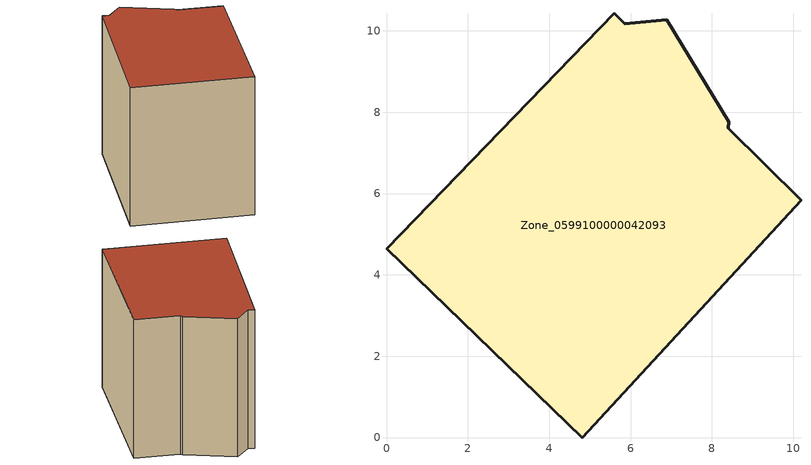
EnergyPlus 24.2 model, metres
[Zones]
Zone_0599100000042093
 floor ground (C_G): 0,4.64 5.6,10.43 5.85,10.17 6.89,10.27 8.41,7.76 8.4,7.61 10.19,5.84 4.81,0 z0
 wall outside (C_F): 5.6,10.43 0,4.64 4.81,0 10.19,5.84 8.4,7.61 8.41,7.76 6.89,10.27 5.85,10.17 5.6,10.43 z0:8.33
 roof outside (C_R): 8.4,7.61 8.41,7.76 6.89,10.27 5.85,10.17 5.6,10.43 0,4.64 4.81,0 10.19,5.84 z8.33
[BUILDING]
Pand.0599100000042093: North Axis=0; Terrain=City; Loads Convergence Tolerance Value=0.04; Temperature Convergence Tolerance Value=0.4; Solar Distribution=FullExterior; Maximum Number of Warmup Days=25; Minimum Number of Warmup Days=1
[Site:Location]
Rotterdam.The.Hague.AP_ZH_NLD Design_Conditions: Latitude=51.96; Longitude=4.45; Time Zone=1; Elevation=-4.5
[SITE:GROUNDTEMPERATURE:BUILDINGSURFACE]
18, 18, 18, 18, 18, 18, 18, 18, 18, 18, 18, 18
[MATERIAL] Thermal Absorptance=0.9; Solar Absorptance=0.7; Visible Absorptance=0.7
Name | Roughness | Thickness | Conductivity | Density | Specific Heat
G.TI.1946 | MediumSmooth | 0.15 | 1 | 540 | 1210
F.TI.1946 | Rough | 0.3 | 0.857143 | 1920 | 840
R.TI.1946 | MediumRough | 0.2 | 0.1 | 1500 | 1000
[CONSTRUCTION]
C_G: G.TI.1946
C_F: F.TI.1946
C_R: R.TI.1946
[ZONE]
Zone_0599100000042093: Type=1; Multiplier=1; Ceiling Height=Autocalculate; Volume=Autocalculate; Floor Area=autocalculate; Part of Total Floor Area=Yes
[ZONEINFILTRATION:DESIGNFLOWRATE]
Infil_Zone_0599100000042093: Zone or ZoneList or Space or SpaceList=Zone_0599100000042093; Schedule=AlwaysOn; Design Flow Rate Calculation Method=Flow/Area; Flow Rate per Floor Area=0.003; Constant Term Coefficient=1; Temperature Term Coefficient=0; Velocity Term Coefficient=0; Velocity Squared Term Coefficient=0
[HVACTEMPLATE:ZONE:IDEALLOADSAIRSYSTEM]
Zone_0599100000042093: Maximum Heating Supply Air Temperature=50; Minimum Cooling Supply Air Temperature=13; Maximum Heating Supply Air Humidity Ratio=0.0156; Minimum Cooling Supply Air Humidity Ratio=0.0077; Heating Limit=NoLimit; Cooling Limit=NoLimit; Dehumidification Control Type=ConstantSensibleHeatRatio; Cooling Sensible Heat Ratio=0.7; Dehumidification Setpoint=60; Humidification Control Type=None; Humidification Setpoint=30; Outdoor Air Method=None; Outdoor Air Flow Rate per Person=0.00944; Outdoor Air Flow Rate per Zone Floor Area=0; Outdoor Air Flow Rate per Zone=0; Demand Controlled Ventilation Type=None; Outdoor Air Economizer Type=NoEconomizer; Heat Recovery Type=None; Sensible Heat Recovery Effectiveness=0.7; Latent Heat Recovery Effectiveness=0.65
[ZONECONTROL:THERMOSTAT]
ThermostatControl_Zone_0599100000042093: Zone or ZoneList=Zone_0599100000042093; Control Type Schedule=DualSetpointControlType; Control 1=Thermostat_Zone_0599100000042093; Temperature Difference Between Cutout And Setpoint=0
[THERMOSTATSETPOINT:DUALSETPOINT]
Thermostat_Zone_0599100000042093: Heating Setpoint Temperature Schedule=HeatingSetpoint_Zone_0599100000042093; Cooling Setpoint Temperature Schedule=CoolingSetpoint_Zone_0599100000042093
[SCHEDULE:COMPACT]
HeatingSetpoint_Zone_0599100000042093: Through: 12/31, For: AllDays, Until: 24:00, 21
CoolingSetpoint_Zone_0599100000042093: Through: 12/31, For: AllDays, Until: 24:00, 24
DualSetpointControlType: Through: 12/31, For: AllDays, Until: 24:00, 4
AlwaysOn: Through: 12/31, For: AllDays, Until: 24:00, 1
